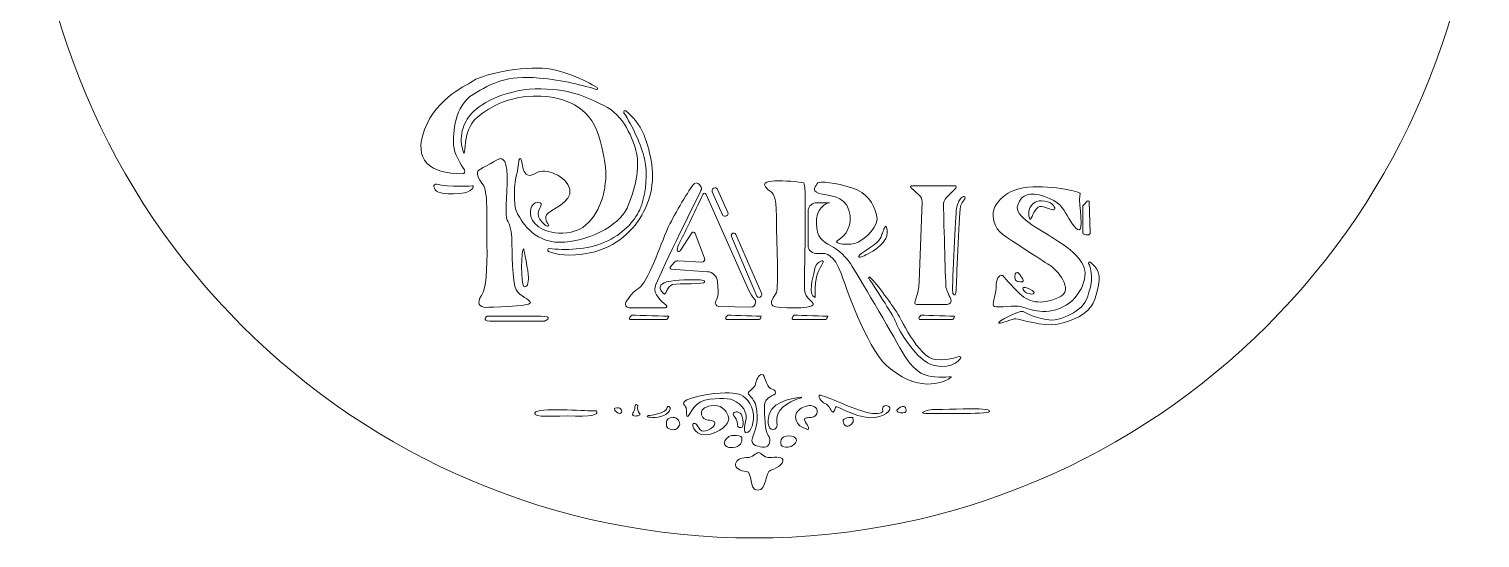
# Model space of a CAD drawing. Header units: millimetres. Extents: x 257 to 559, y -142 to 160.
# Drawn here: x 256.6 to 558.6, y -142.4 to -36.5 of the extents above; entities that cross this region are included whole.
import ezdxf

# ---------------------------------------------------------------- set-up
doc = ezdxf.new("R2010")
doc.units = ezdxf.units.MM
doc.header["$MEASUREMENT"] = 0
doc.layers.add('layer 1', color=7, linetype='Continuous')

msp = doc.modelspace()

# ---------------------------------------------------------------- linework, layer by layer
at = {"layer": 'layer 1', "color": 30, "lineweight": 20}
msp.add_ellipse((407.5945, 8.5706), major_axis=(0, 151.0001), ratio=0.99999934, dxfattribs=at)
at = {"layer": 'layer 1', "color": 250, "lineweight": 9}
for points, knots in [([(338.9199, -57.4229), (341.3893, -50.7201), (348.2685, -47.9438), (349.0658, -47.2841), (349.0658, -47.2841), (349.856, -46.6209), (355.8532, -44.5924), (362.5137, -44.6383), (362.5137, -44.6383), (367.3538, -44.6697), (372.4267, -47.2629), (374.8362, -48.6776), (374.8362, -48.6776), (375.0549, -48.8077), (374.9103, -49.1397), (374.6668, -49.0688), (374.6668, -49.0688), (372.2927, -48.3562), (367.6007, -47.1112), (362.7782, -46.7091), (362.7782, -46.7091), (355.8991, -46.134), (352.9887, -47.7215), (349.0658, -50.1063), (349.0658, -50.1063), (345.1393, -52.484), (344.8324, -58.2202), (344.963, -60.6896), (344.963, -60.6896), (345.0547, -62.4147), (346.4199, -64.6408), (347.2348, -65.8187), (347.2348, -65.8187), (347.4747, -66.1715), (347.2172, -66.6516), (346.7903, -66.6481), (346.7903, -66.6481), (339.8653, -66.5599), (336.5668, -63.8153), (338.9199, -57.4229)], [0, 0, 0, 0, 0.09090909, 0.09090909, 0.09090909, 0.09090909, 0.18181818, 0.18181818, 0.18181818, 0.18181818, 0.27272727, 0.27272727, 0.27272727, 0.27272727, 0.36363636, 0.36363636, 0.36363636, 0.36363636, 0.45454545, 0.45454545, 0.45454545, 0.45454545, 0.54545455, 0.54545455, 0.54545455, 0.54545455, 0.63636364, 0.63636364, 0.63636364, 0.63636364, 0.72727273, 0.72727273, 0.72727273, 0.72727273, 0.81818182, 0.81818182, 0.81818182, 0.81818182, 1, 1, 1, 1]), ([(347.9263, -57.9062), (347.3548, -59.3911), (347.2525, -62.8063), (347.0902, -62.3756), (347.0902, -62.3756), (345.8343, -59.0598), (346.9879, -55.9338), (348.6953, -54.0818), (348.6953, -54.0818), (350.8826, -51.7076), (356.4247, -48.8328), (363.1592, -48.9841), (363.1592, -48.9841), (369.8902, -49.1397), (372.1092, -50.5155), (376.2438, -52.4272), (376.2438, -52.4272), (380.3748, -54.3432), (382.3645, -59.4687), (383.0524, -62.3756), (383.0524, -62.3756), (383.7403, -65.2825), (382.7455, -70.0277), (381.0627, -73.7773), (381.0627, -73.7773), (379.38, -77.5242), (372.723, -80.8929), (367.061, -80.8929), (367.061, -80.8929), (361.3989, -80.8929), (358.873, -76.148), (358.0969, -74.6173), (358.0969, -74.6173), (357.3172, -73.0863), (357.5712, -68.2673), (358.0969, -66.6622), (358.0969, -66.6622), (358.619, -65.0535), (358.3368, -63.6001), (358.7989, -63.4836), (358.7989, -63.4836), (359.2575, -63.3669), (359.1587, -64.8101), (359.515, -65.8049), (359.515, -65.8049), (359.8713, -66.7959), (360.4817, -67.5014), (362.242, -66.4325), (362.242, -66.4325), (363.9988, -65.3604), (368.5144, -67.0432), (369.1282, -69.8756), (369.1282, -69.8756), (369.7385, -72.7049), (364.9937, -74.0811), (364.3058, -75.1535), (364.3058, -75.1535), (363.6178, -76.2256), (365.096, -77.3478), (364.6727, -77.5242), (364.6727, -77.5242), (364.4433, -77.623), (363.9389, -77.5242), (362.8805, -76.0813), (362.8805, -76.0813), (361.8222, -74.6381), (363.7942, -72.9346), (363.0005, -72.67), (363.0005, -72.67), (361.4059, -72.1373), (360.6192, -74.0881), (361.1025, -75.7215), (361.1025, -75.7215), (361.5823, -77.3584), (364.5633, -79.715), (369.421, -78.7762), (369.421, -78.7762), (374.2788, -77.8382), (376.0109, -72.0209), (376.3461, -69.9501), (376.3461, -69.9501), (376.6812, -67.8828), (377.1398, -65.3357), (375.1925, -58.8199), (375.1925, -58.8199), (373.2452, -52.3006), (367.5937, -50.7166), (363.1451, -50.4728), (363.1451, -50.4728), (358.6966, -50.2333), (354.9713, -51.7503), (353.8988, -52.2759), (353.8988, -52.2759), (348.9882, -54.696), (348.4343, -56.5833), (347.9263, -57.9062)], [0, 0, 0, 0, 0.04, 0.04, 0.04, 0.04, 0.08, 0.08, 0.08, 0.08, 0.12, 0.12, 0.12, 0.12, 0.16, 0.16, 0.16, 0.16, 0.2, 0.2, 0.2, 0.2, 0.24, 0.24, 0.24, 0.24, 0.28, 0.28, 0.28, 0.28, 0.32, 0.32, 0.32, 0.32, 0.36, 0.36, 0.36, 0.36, 0.4, 0.4, 0.4, 0.4, 0.44, 0.44, 0.44, 0.44, 0.48, 0.48, 0.48, 0.48, 0.52, 0.52, 0.52, 0.52, 0.56, 0.56, 0.56, 0.56, 0.6, 0.6, 0.6, 0.6, 0.64, 0.64, 0.64, 0.64, 0.68, 0.68, 0.68, 0.68, 0.72, 0.72, 0.72, 0.72, 0.76, 0.76, 0.76, 0.76, 0.8, 0.8, 0.8, 0.8, 0.84, 0.84, 0.84, 0.84, 0.88, 0.88, 0.88, 0.88, 0.92, 0.92, 0.92, 0.92, 1, 1, 1, 1]), ([(384.6963, -63.4836), (384.1354, -60.7916), (382.1387, -56.675), (380.4171, -53.941), (380.4171, -53.941), (380.2407, -53.662), (380.5935, -53.3554), (380.8475, -53.5667), (380.8475, -53.5667), (382.0328, -54.5548), (383.698, -56.2623), (384.6046, -58.6153), (384.6046, -58.6153), (385.5783, -61.1271), (387.1199, -66.0342), (385.931, -70.8355), (385.931, -70.8355), (385.6347, -72.0244), (385.169, -73.2838), (384.5235, -74.5291), (384.5235, -74.5291), (382.5585, -78.3109), (378.9249, -81.9618), (373.3157, -83.091), (373.3157, -83.091), (368.966, -83.9659), (366.2566, -83.4262), (364.7503, -82.83), (364.7503, -82.83), (364.4045, -82.6889), (364.5315, -82.1738), (364.9055, -82.2158), (364.9055, -82.2158), (367.9429, -82.5583), (372.8571, -82.491), (376.406, -80.8929), (376.406, -80.8929), (380.1843, -79.1858), (382.5479, -76.6458), (383.7015, -74.116), (383.7015, -74.116), (383.8673, -73.7562), (384.0049, -73.3963), (384.1213, -73.0369), (384.1213, -73.0369), (385.0491, -70.1688), (385.356, -66.6763), (384.6963, -63.4836)], [0, 0, 0, 0, 0.07692308, 0.07692308, 0.07692308, 0.07692308, 0.15384615, 0.15384615, 0.15384615, 0.15384615, 0.23076923, 0.23076923, 0.23076923, 0.23076923, 0.30769231, 0.30769231, 0.30769231, 0.30769231, 0.38461538, 0.38461538, 0.38461538, 0.38461538, 0.46153846, 0.46153846, 0.46153846, 0.46153846, 0.53846154, 0.53846154, 0.53846154, 0.53846154, 0.61538462, 0.61538462, 0.61538462, 0.61538462, 0.69230769, 0.69230769, 0.69230769, 0.69230769, 0.76923077, 0.76923077, 0.76923077, 0.76923077, 0.84615385, 0.84615385, 0.84615385, 0.84615385, 1, 1, 1, 1]), ([(350.7626, -91.9881), (351.7575, -90.3794), (351.9868, -86.707), (351.9092, -81.2739), (351.9092, -81.2739), (351.8351, -75.8415), (352.1314, -70.1053), (351.066, -68.8811), (351.066, -68.8811), (349.9971, -67.657), (349.6478, -66.2773), (350.2052, -65.8966), (350.2052, -65.8966), (350.7626, -65.5121), (354.5127, -63.5221), (354.5127, -63.5221), (354.5127, -63.5221), (354.5127, -63.5221), (356.1178, -62.8342), (356.1178, -67.1208), (356.1178, -67.1208), (356.1178, -71.4035), (355.5851, -75.4605), (356.1178, -76.3001), (356.1178, -76.3001), (356.654, -77.1432), (357.1126, -78.826), (357.1126, -80.5087), (357.1126, -80.5087), (357.1126, -82.1915), (357.1902, -89.3842), (357.9558, -90.764), (357.9558, -90.764), (358.7213, -92.1398), (360.9403, -92.7536), (360.9403, -93.5153), (360.9403, -93.5153), (360.9403, -94.2811), (351.9092, -94.4364), (351.9092, -94.4364), (351.9092, -94.4364), (350.0747, -94.3588), (349.7678, -93.5929), (350.7626, -91.9881)], [0, 0, 0, 0, 0.08333333, 0.08333333, 0.08333333, 0.08333333, 0.16666667, 0.16666667, 0.16666667, 0.16666667, 0.25, 0.25, 0.25, 0.25, 0.33333333, 0.33333333, 0.33333333, 0.33333333, 0.41666667, 0.41666667, 0.41666667, 0.41666667, 0.5, 0.5, 0.5, 0.5, 0.58333333, 0.58333333, 0.58333333, 0.58333333, 0.66666667, 0.66666667, 0.66666667, 0.66666667, 0.75, 0.75, 0.75, 0.75, 0.83333333, 0.83333333, 0.83333333, 0.83333333, 1, 1, 1, 1]), ([(344.9171, -70.8285), (341.7633, -70.9026), (341.0859, -70.2746), (340.8743, -69.3256), (340.8743, -69.3256), (340.8002, -69.0148), (341.0965, -68.7432), (341.4105, -68.8173), (341.4105, -68.8173), (343.9893, -69.4382), (349.0658, -69.1563), (349.0658, -69.1563), (349.0658, -69.1563), (349.0658, -69.5938), (348.7977, -70.7438), (344.9171, -70.8285)], [0, 0, 0, 0, 0.2, 0.2, 0.2, 0.2, 0.4, 0.4, 0.4, 0.4, 0.6, 0.6, 0.6, 0.6, 1, 1, 1, 1]), ([(380.8475, -93.3519), (381.4684, -92.3677), (382.4385, -91.0596), (383.5039, -90.4352), (383.5039, -90.4352), (385.3102, -89.3768), (388.0407, -81.4732), (389.4976, -78.1218), (389.4976, -78.1218), (390.5877, -75.6136), (393.5969, -70.6546), (394.7963, -68.9048), (394.7963, -68.9048), (395.1174, -68.4391), (395.7982, -68.4306), (396.1334, -68.8857), (396.1334, -68.8857), (396.1334, -68.8857), (396.3733, -69.2078), (396.3733, -69.2078), (396.3733, -69.2078), (396.5673, -69.4724), (396.599, -69.8224), (396.4544, -70.1152), (396.4544, -70.1152), (395.0115, -73.015), (387.4586, -88.273), (386.8977, -90.1745), (386.8977, -90.1745), (386.4673, -91.6455), (388.1782, -93.1893), (389.2401, -94.0042), (389.2401, -94.0042), (389.4765, -94.1841), (389.3459, -94.5253), (389.0461, -94.5253), (389.0461, -94.5253), (389.0461, -94.5253), (381.5213, -94.5253), (381.5213, -94.5253), (381.5213, -94.5253), (380.8969, -94.5253), (380.5159, -93.8776), (380.8475, -93.3519)], [0, 0, 0, 0, 0.08333333, 0.08333333, 0.08333333, 0.08333333, 0.16666667, 0.16666667, 0.16666667, 0.16666667, 0.25, 0.25, 0.25, 0.25, 0.33333333, 0.33333333, 0.33333333, 0.33333333, 0.41666667, 0.41666667, 0.41666667, 0.41666667, 0.5, 0.5, 0.5, 0.5, 0.58333333, 0.58333333, 0.58333333, 0.58333333, 0.66666667, 0.66666667, 0.66666667, 0.66666667, 0.75, 0.75, 0.75, 0.75, 0.83333333, 0.83333333, 0.83333333, 0.83333333, 1, 1, 1, 1]), ([(419.7836, -93.9037), (419.5755, -94.7394), (412.2588, -94.7394), (411.4263, -94.1118), (411.4263, -94.1118), (410.5937, -93.4839), (411.6309, -92.2841), (412.153, -91.3425), (412.153, -91.3425), (412.6751, -90.4006), (412.153, -80.1595), (412.153, -75.5486), (412.153, -75.5486), (412.153, -70.9375), (411.5427, -70.832), (410.4667, -69.9673), (410.4667, -69.9673), (408.2548, -68.1897), (411.264, -68.1403), (412.2588, -68.0874), (412.2588, -68.0874), (413.2502, -68.0341), (417.1695, -68.2952), (417.8504, -68.5527), (417.8504, -68.5527), (418.5312, -68.8102), (417.9033, -88.8872), (418.0056, -90.8204), (418.0056, -90.8204), (418.1114, -92.7536), (419.9917, -93.0672), (419.7836, -93.9037)], [0, 0, 0, 0, 0.11111111, 0.11111111, 0.11111111, 0.11111111, 0.22222222, 0.22222222, 0.22222222, 0.22222222, 0.33333333, 0.33333333, 0.33333333, 0.33333333, 0.44444444, 0.44444444, 0.44444444, 0.44444444, 0.55555556, 0.55555556, 0.55555556, 0.55555556, 0.66666667, 0.66666667, 0.66666667, 0.66666667, 0.77777778, 0.77777778, 0.77777778, 0.77777778, 1, 1, 1, 1]), ([(427.2554, -74.2007), (426.37, -71.0119), (422.7117, -71.273), (420.9866, -70.7085), (420.9866, -70.7085), (419.2615, -70.1402), (420.3763, -69.1069), (420.7784, -68.5527), (420.7784, -68.5527), (421.0712, -68.1438), (424.592, -68.5037), (427.8305, -69.555), (427.8305, -69.555), (431.0725, -70.6098), (432.3248, -72.737), (433.0057, -75.1923), (433.0057, -75.1923), (433.683, -77.6508), (430.5998, -80.1062), (429.1393, -80.8929), (429.1393, -80.8929), (427.6752, -81.6799), (423.4419, -81.2562), (425.0082, -80.4205), (425.0082, -80.4205), (426.5781, -79.5841), (428.1444, -77.3898), (427.2554, -74.2007)], [0, 0, 0, 0, 0.125, 0.125, 0.125, 0.125, 0.25, 0.25, 0.25, 0.25, 0.375, 0.375, 0.375, 0.375, 0.5, 0.5, 0.5, 0.5, 0.625, 0.625, 0.625, 0.625, 0.75, 0.75, 0.75, 0.75, 1, 1, 1, 1]), ([(447.4802, -90.4535), (447.5719, -90.7287), (448.0587, -91.8279), (448.4468, -92.7169), (448.4468, -92.7169), (448.6796, -93.2567), (448.2845, -93.8197), (447.6989, -93.8197), (447.6989, -93.8197), (447.6989, -93.8197), (441.3454, -93.8197), (441.3454, -93.8197), (441.3454, -93.8197), (441.0878, -93.8197), (440.9044, -93.6095), (440.9785, -93.3625), (440.9785, -93.3625), (440.9785, -93.3625), (441.3912, -91.998), (441.3912, -91.998), (441.3912, -91.998), (441.6805, -91.0314), (441.8463, -90.0383), (441.8816, -89.0262), (441.8816, -89.0262), (441.8816, -89.0262), (442.4848, -72.4643), (442.4848, -72.4643), (442.4848, -72.4643), (442.506, -71.9387), (442.2908, -71.4363), (441.8992, -71.0871), (441.8992, -71.0871), (441.8992, -71.0871), (440.1248, -69.4745), (440.1248, -69.4745), (440.1248, -69.4745), (440.0013, -69.3652), (440.0789, -69.1253), (440.2412, -69.1253), (440.2412, -69.1253), (440.2412, -69.1253), (449.3287, -69.1253), (449.3287, -69.1253), (449.3287, -69.1253), (449.5722, -69.1253), (449.6921, -69.4548), (449.5192, -69.6276), (449.5192, -69.6276), (449.5192, -69.6276), (447.5895, -71.5545), (447.5895, -71.5545), (447.5895, -71.5545), (447.1521, -71.9849), (446.9157, -72.5867), (446.9298, -73.197), (446.9298, -73.197), (447.018, -76.8973), (447.3461, -90.0513), (447.4802, -90.4535)], [0, 0, 0, 0, 0.0625, 0.0625, 0.0625, 0.0625, 0.125, 0.125, 0.125, 0.125, 0.1875, 0.1875, 0.1875, 0.1875, 0.25, 0.25, 0.25, 0.25, 0.3125, 0.3125, 0.3125, 0.3125, 0.375, 0.375, 0.375, 0.375, 0.4375, 0.4375, 0.4375, 0.4375, 0.5, 0.5, 0.5, 0.5, 0.5625, 0.5625, 0.5625, 0.5625, 0.625, 0.625, 0.625, 0.625, 0.6875, 0.6875, 0.6875, 0.6875, 0.75, 0.75, 0.75, 0.75, 0.8125, 0.8125, 0.8125, 0.8125, 0.875, 0.875, 0.875, 0.875, 1, 1, 1, 1]), ([(457.5661, -94.267), (456.7829, -93.9562), (457.8801, -92.2315), (457.8801, -90.3473), (457.8801, -90.3473), (457.8801, -88.4674), (458.4022, -87.6838), (459.2383, -87.7897), (459.2383, -87.7897), (459.2383, -87.7897), (460.1273, -88.8872), (462.3745, -91.1838), (462.3745, -91.1838), (464.6217, -93.4839), (467.1299, -94.006), (470.8411, -92.4114), (470.8411, -92.4114), (474.5523, -90.8169), (470.2132, -86.4283), (469.169, -85.7506), (469.169, -85.7506), (468.1247, -85.0701), (462.0605, -81.2562), (459.5522, -79.4786), (459.5522, -79.4786), (457.044, -77.7041), (457.2521, -75.404), (457.2839, -74.6208), (457.2839, -74.6208), (457.3156, -73.8341), (458.9772, -69.9148), (464.4664, -69.4452), (464.4664, -69.4452), (469.9521, -68.9764), (475.8576, -70.4895), (475.3884, -70.8458), (475.3884, -70.8458), (474.9157, -71.2021), (475.9635, -77.4925), (475.3884, -78.173), (475.3884, -78.173), (474.8134, -78.8506), (473.6633, -77.0229), (472.6685, -75.3507), (472.6685, -75.3507), (471.6772, -73.6786), (471.1022, -72.423), (467.966, -71.3749), (467.966, -71.3749), (464.8298, -70.3237), (463.2635, -70.8038), (462.3745, -73.1565), (462.3745, -73.1565), (461.4855, -75.5063), (466.9218, -78.173), (469.8992, -80.1062), (469.8992, -80.1062), (472.8802, -82.0394), (474.0796, -82.7697), (475.7518, -85.176), (475.7518, -85.176), (477.424, -87.5784), (475.7024, -92.3864), (471.783, -94.3588), (471.783, -94.3588), (467.8602, -96.3304), (464.1525, -94.5807), (463.0024, -94.267), (463.0024, -94.267), (461.8523, -93.9562), (458.3493, -94.5807), (457.5661, -94.267)], [0, 0, 0, 0, 0.05263158, 0.05263158, 0.05263158, 0.05263158, 0.10526316, 0.10526316, 0.10526316, 0.10526316, 0.15789474, 0.15789474, 0.15789474, 0.15789474, 0.21052632, 0.21052632, 0.21052632, 0.21052632, 0.26315789, 0.26315789, 0.26315789, 0.26315789, 0.31578947, 0.31578947, 0.31578947, 0.31578947, 0.36842105, 0.36842105, 0.36842105, 0.36842105, 0.42105263, 0.42105263, 0.42105263, 0.42105263, 0.47368421, 0.47368421, 0.47368421, 0.47368421, 0.52631579, 0.52631579, 0.52631579, 0.52631579, 0.57894737, 0.57894737, 0.57894737, 0.57894737, 0.63157895, 0.63157895, 0.63157895, 0.63157895, 0.68421053, 0.68421053, 0.68421053, 0.68421053, 0.73684211, 0.73684211, 0.73684211, 0.73684211, 0.78947368, 0.78947368, 0.78947368, 0.78947368, 0.84210526, 0.84210526, 0.84210526, 0.84210526, 0.89473684, 0.89473684, 0.89473684, 0.89473684, 1, 1, 1, 1]), ([(400.0139, -91.0779), (400.0139, -91.0779), (399.8693, -89.0812), (399.8693, -89.0812), (399.8693, -89.0812), (399.7917, -87.9696), (398.9062, -87.0877), (397.795, -87.0104), (397.795, -87.0104), (397.795, -87.0104), (390.2314, -86.4738), (390.2314, -86.4738), (390.2314, -86.4738), (390.0374, -86.4597), (389.9386, -86.2308), (390.0621, -86.0791), (390.0621, -86.0791), (390.0621, -86.0791), (390.8593, -85.1054), (390.8593, -85.1054), (390.8593, -85.1054), (391.0604, -84.8652), (391.3603, -84.7315), (391.6743, -84.7491), (391.6743, -84.7491), (391.6743, -84.7491), (396.6273, -85.0243), (396.6273, -85.0243), (396.6273, -85.0243), (397.0506, -85.0451), (397.3575, -84.6253), (397.2058, -84.2305), (397.2058, -84.2305), (397.2058, -84.2305), (395.2373, -79.0376), (395.2373, -79.0376), (395.2373, -79.0376), (395.128, -78.7413), (394.7258, -78.6951), (394.5529, -78.9597), (394.5529, -78.9597), (394.5529, -78.9597), (392.1047, -82.685), (392.1047, -82.685), (392.1047, -82.685), (391.9283, -82.9535), (391.4873, -82.8402), (391.4908, -82.516), (391.4908, -82.516), (391.4943, -82.1347), (391.7131, -81.5494), (392.1893, -80.6216), (392.1893, -80.6216), (392.8772, -79.281), (395.8265, -73.1004), (396.8636, -70.9269), (396.8636, -70.9269), (397.0047, -70.6274), (397.4316, -70.6345), (397.5657, -70.9375), (397.5657, -70.9375), (397.5657, -70.9375), (406.4239, -90.8945), (406.4239, -90.8945), (406.4239, -90.8945), (406.7238, -91.5679), (407.1189, -92.1923), (407.5951, -92.7536), (407.5951, -92.7536), (407.7609, -92.9476), (407.835, -93.1695), (407.835, -93.3921), (407.835, -93.3921), (407.835, -93.9072), (407.4223, -94.3972), (406.8225, -94.3835), (406.8225, -94.3835), (406.8225, -94.3835), (400.1445, -94.2279), (400.1445, -94.2279), (400.1445, -94.2279), (399.6082, -94.2173), (399.2696, -93.6461), (399.52, -93.1695), (399.52, -93.1695), (399.52, -93.1695), (399.6188, -92.979), (399.6188, -92.979), (399.6188, -92.979), (399.9222, -92.3938), (400.0598, -91.7376), (400.0139, -91.0779)], [0, 0, 0, 0, 0.04166667, 0.04166667, 0.04166667, 0.04166667, 0.08333333, 0.08333333, 0.08333333, 0.08333333, 0.125, 0.125, 0.125, 0.125, 0.16666667, 0.16666667, 0.16666667, 0.16666667, 0.20833333, 0.20833333, 0.20833333, 0.20833333, 0.25, 0.25, 0.25, 0.25, 0.29166667, 0.29166667, 0.29166667, 0.29166667, 0.33333333, 0.33333333, 0.33333333, 0.33333333, 0.375, 0.375, 0.375, 0.375, 0.41666667, 0.41666667, 0.41666667, 0.41666667, 0.45833333, 0.45833333, 0.45833333, 0.45833333, 0.5, 0.5, 0.5, 0.5, 0.54166667, 0.54166667, 0.54166667, 0.54166667, 0.58333333, 0.58333333, 0.58333333, 0.58333333, 0.625, 0.625, 0.625, 0.625, 0.66666667, 0.66666667, 0.66666667, 0.66666667, 0.70833333, 0.70833333, 0.70833333, 0.70833333, 0.75, 0.75, 0.75, 0.75, 0.79166667, 0.79166667, 0.79166667, 0.79166667, 0.83333333, 0.83333333, 0.83333333, 0.83333333, 0.875, 0.875, 0.875, 0.875, 0.91666667, 0.91666667, 0.91666667, 0.91666667, 1, 1, 1, 1]), ([(401.5097, -75.4753), (401.5097, -75.4753), (401.4392, -75.4753), (401.4392, -75.4753), (401.4392, -75.4753), (401.2063, -75.4753), (400.9947, -75.3744), (400.8994, -75.1592), (400.8994, -75.1592), (400.8994, -75.1592), (398.8004, -70.3621), (398.8004, -70.3621), (398.8004, -70.3621), (398.6205, -69.9564), (398.9415, -69.5176), (399.3825, -69.5493), (399.3825, -69.5493), (399.5977, -69.5669), (399.7882, -69.7021), (399.8763, -69.8996), (399.8763, -69.8996), (399.8763, -69.8996), (402.0459, -74.6805), (402.0459, -74.6805), (402.0459, -74.6805), (402.2223, -75.0685), (401.9366, -75.4753), (401.5097, -75.4753)], [0, 0, 0, 0, 0.125, 0.125, 0.125, 0.125, 0.25, 0.25, 0.25, 0.25, 0.375, 0.375, 0.375, 0.375, 0.5, 0.5, 0.5, 0.5, 0.625, 0.625, 0.625, 0.625, 0.75, 0.75, 0.75, 0.75, 1, 1, 1, 1]), ([(450.5352, -73.1565), (450.246, -73.7848), (449.6745, -88.0507), (449.6004, -90.1674), (449.6004, -90.1674), (449.5263, -92.2841), (449.1876, -91.981), (448.8913, -91.5679), (448.8913, -91.5679), (448.595, -91.1517), (449.4134, -76.7618), (449.6004, -74.3563), (449.6004, -74.3563), (449.7873, -71.9538), (450.9303, -71.3118), (451.2443, -71.3785), (451.2443, -71.3785), (451.8158, -71.5023), (450.8245, -72.5285), (450.5352, -73.1565)], [0, 0, 0, 0, 0.16666667, 0.16666667, 0.16666667, 0.16666667, 0.33333333, 0.33333333, 0.33333333, 0.33333333, 0.5, 0.5, 0.5, 0.5, 0.66666667, 0.66666667, 0.66666667, 0.66666667, 1, 1, 1, 1]), ([(470.005, -74.0952), (469.744, -74.3563), (468.3893, -73.6786), (467.3557, -73.4175), (467.3557, -73.4175), (466.322, -73.1565), (465.4577, -75.2453), (465.2496, -75.7674), (465.2496, -75.7674), (464.7522, -77.0091), (464.4206, -74.3386), (464.9885, -73.5727), (464.9885, -73.5727), (465.6024, -72.7476), (466.0857, -72.0597), (468.0189, -72.3207), (468.0189, -72.3207), (469.9521, -72.5818), (470.2661, -73.8341), (470.005, -74.0952)], [0, 0, 0, 0, 0.16666667, 0.16666667, 0.16666667, 0.16666667, 0.33333333, 0.33333333, 0.33333333, 0.33333333, 0.5, 0.5, 0.5, 0.5, 0.66666667, 0.66666667, 0.66666667, 0.66666667, 1, 1, 1, 1]), ([(475.9303, -73.3258), (475.9303, -73.2168), (476.1427, -73.1074), (476.2097, -73.0192), (476.2097, -73.0192), (476.2097, -73.0192), (476.8274, -72.3137), (476.8274, -72.3137), (476.8274, -72.3137), (476.9438, -72.1585), (477.2313, -72.2361), (477.2384, -72.4262), (477.2384, -72.4262), (477.2384, -72.4262), (477.4793, -78.8669), (477.4793, -78.8669), (477.4793, -78.8669), (477.4899, -79.1526), (477.2793, -79.3558), (476.99, -79.3558), (476.99, -79.3558), (476.99, -79.3558), (476.796, -79.3558), (476.796, -79.3558), (476.796, -79.3558), (476.5138, -79.3558), (475.9303, -79.1999), (475.9303, -78.9177), (475.9303, -78.9177), (475.9303, -78.9177), (475.9303, -73.3258), (475.9303, -73.3258)], [0, 0, 0, 0, 0.11111111, 0.11111111, 0.11111111, 0.11111111, 0.22222222, 0.22222222, 0.22222222, 0.22222222, 0.33333333, 0.33333333, 0.33333333, 0.33333333, 0.44444444, 0.44444444, 0.44444444, 0.44444444, 0.55555556, 0.55555556, 0.55555556, 0.55555556, 0.66666667, 0.66666667, 0.66666667, 0.66666667, 0.77777778, 0.77777778, 0.77777778, 0.77777778, 1, 1, 1, 1]), ([(425.6891, -87.5417), (424.1722, -83.206), (422.1331, -83.2364), (422.1331, -83.2364), (422.1331, -83.2364), (422.1331, -83.2364), (420.6162, -83.2364), (420.6162, -83.2364), (420.6162, -83.2364), (419.7977, -83.2364), (418.7803, -82.6465), (418.7803, -81.8281), (418.7803, -81.8281), (418.7803, -81.8281), (418.7803, -74.1266), (418.7803, -74.1266), (418.7803, -74.1266), (418.7803, -73.3544), (419.7624, -72.653), (420.535, -72.653), (420.535, -72.653), (420.535, -72.653), (423.1914, -72.653), (423.1914, -72.653), (423.1914, -72.653), (423.1914, -72.653), (420.7255, -73.173), (420.5138, -76.0447), (420.5138, -76.0447), (420.3057, -78.9198), (421.2476, -80.5045), (422.8669, -81.2912), (422.8669, -81.2912), (424.4861, -82.0743), (426.317, -83.5475), (427.3083, -84.9586), (427.3083, -84.9586), (428.3032, -86.3698), (434.886, -97.5045), (437.8141, -102.8349), (437.8141, -102.8349), (440.7386, -108.1654), (443.1445, -108.4815), (443.1445, -108.4815), (443.1445, -108.4815), (444.4604, -109.1412), (447.5155, -108.9482), (448.4538, -108.8742), (448.4538, -108.8742), (448.5385, -108.8671), (448.5773, -108.9736), (448.5103, -109.0195), (448.5103, -109.0195), (447.4414, -109.7674), (442.6648, -112.4905), (435.8808, -107.2623), (435.8808, -107.2623), (431.5417, -104.0732), (427.206, -91.8808), (425.6891, -87.5417)], [0, 0, 0, 0, 0.0625, 0.0625, 0.0625, 0.0625, 0.125, 0.125, 0.125, 0.125, 0.1875, 0.1875, 0.1875, 0.1875, 0.25, 0.25, 0.25, 0.25, 0.3125, 0.3125, 0.3125, 0.3125, 0.375, 0.375, 0.375, 0.375, 0.4375, 0.4375, 0.4375, 0.4375, 0.5, 0.5, 0.5, 0.5, 0.5625, 0.5625, 0.5625, 0.5625, 0.625, 0.625, 0.625, 0.625, 0.6875, 0.6875, 0.6875, 0.6875, 0.75, 0.75, 0.75, 0.75, 0.8125, 0.8125, 0.8125, 0.8125, 0.875, 0.875, 0.875, 0.875, 1, 1, 1, 1]), ([(431.4358, -82.1452), (434.1558, -80.4205), (433.9476, -79.5315), (434.2087, -78.9632), (434.2087, -78.9632), (434.4697, -78.3991), (434.8296, -77.2099), (435.0448, -77.7535), (435.0448, -77.7535), (436.35, -81.0975), (430.7585, -83.659), (429.8695, -83.9197), (429.8695, -83.9197), (428.9805, -84.1808), (428.7195, -83.8707), (431.4358, -82.1452)], [0, 0, 0, 0, 0.2, 0.2, 0.2, 0.2, 0.4, 0.4, 0.4, 0.4, 0.6, 0.6, 0.6, 0.6, 1, 1, 1, 1]), ([(403.7146, -79.2634), (403.7146, -79.2634), (409.0838, -91.4695), (409.0838, -91.4695), (409.0838, -91.4695), (409.1368, -91.5891), (409.1403, -91.727), (409.0944, -91.8502), (409.0944, -91.8502), (409.0944, -91.8502), (408.9957, -92.0936), (408.9957, -92.0936), (408.9957, -92.0936), (408.8334, -92.5102), (408.2478, -92.5173), (408.0749, -92.1077), (408.0749, -92.1077), (408.0749, -92.1077), (402.7973, -79.6582), (402.7973, -79.6582), (402.7973, -79.6582), (402.6562, -79.3195), (402.9102, -78.9632), (403.2524, -78.9632), (403.2524, -78.9632), (403.2912, -78.9632), (403.3265, -78.9702), (403.3653, -78.9773), (403.3653, -78.9773), (403.5205, -79.0129), (403.6511, -79.1188), (403.7146, -79.2634)], [0, 0, 0, 0, 0.11111111, 0.11111111, 0.11111111, 0.11111111, 0.22222222, 0.22222222, 0.22222222, 0.22222222, 0.33333333, 0.33333333, 0.33333333, 0.33333333, 0.44444444, 0.44444444, 0.44444444, 0.44444444, 0.55555556, 0.55555556, 0.55555556, 0.55555556, 0.66666667, 0.66666667, 0.66666667, 0.66666667, 0.77777778, 0.77777778, 0.77777778, 0.77777778, 1, 1, 1, 1]), ([(360.5557, -88.1605), (360.5557, -89.3105), (360.2523, -90.5343), (359.5609, -90.0722), (359.5609, -90.0722), (358.873, -89.6139), (359.1023, -82.1915), (359.5609, -82.2691), (359.5609, -82.2691), (359.5609, -82.2691), (360.5557, -87.0139), (360.5557, -88.1605)], [0, 0, 0, 0, 0.25, 0.25, 0.25, 0.25, 0.5, 0.5, 0.5, 0.5, 1, 1, 1, 1]), ([(421.8791, -85.0521), (421.7098, -85.3841), (421.4311, -85.927), (420.9866, -86.7952), (420.9866, -86.7952), (419.9917, -88.7284), (420.2528, -92.4114), (420.2528, -92.4114), (420.2528, -92.4114), (418.5806, -91.8082), (419.7836, -88.3118), (420.0517, -86.7419), (420.0517, -86.7419), (420.2669, -85.4758), (420.8807, -85.0627), (421.6075, -84.7561), (421.6075, -84.7561), (421.7909, -84.6785), (421.9708, -84.8722), (421.8791, -85.0521)], [0, 0, 0, 0, 0.16666667, 0.16666667, 0.16666667, 0.16666667, 0.33333333, 0.33333333, 0.33333333, 0.33333333, 0.5, 0.5, 0.5, 0.5, 0.66666667, 0.66666667, 0.66666667, 0.66666667, 1, 1, 1, 1]), ([(478.0519, -93.5897), (477.11, -95.6781), (473.7163, -97.4491), (470.319, -98.0308), (470.319, -98.0308), (467.9448, -98.4369), (462.7943, -96.934), (462.0076, -96.8282), (462.0076, -96.8282), (461.2244, -96.7259), (459.136, -97.8297), (458.4551, -97.7172), (458.4551, -97.7172), (457.7742, -97.6043), (462.4803, -95.1028), (463.5245, -95.2827), (463.5245, -95.2827), (463.5245, -95.2827), (466.5513, -97.0681), (469.3771, -97.0681), (469.3771, -97.0681), (471.3103, -97.0681), (473.3705, -95.9918), (474.4112, -95.2827), (474.4112, -95.2827), (476.2845, -94.006), (476.6937, -93.2228), (477.5016, -90.2627), (477.5016, -90.2627), (478.0872, -88.1248), (477.5086, -86.1881), (477.1417, -85.2818), (477.1417, -85.2818), (477.0641, -85.0948), (477.2828, -84.9184), (477.4487, -85.0348), (477.4487, -85.0348), (477.7979, -85.2783), (478.2812, -85.7086), (478.8315, -86.4703), (478.8315, -86.4703), (479.9287, -87.9841), (478.9938, -91.4974), (478.0519, -93.5897)], [0, 0, 0, 0, 0.08333333, 0.08333333, 0.08333333, 0.08333333, 0.16666667, 0.16666667, 0.16666667, 0.16666667, 0.25, 0.25, 0.25, 0.25, 0.33333333, 0.33333333, 0.33333333, 0.33333333, 0.41666667, 0.41666667, 0.41666667, 0.41666667, 0.5, 0.5, 0.5, 0.5, 0.58333333, 0.58333333, 0.58333333, 0.58333333, 0.66666667, 0.66666667, 0.66666667, 0.66666667, 0.75, 0.75, 0.75, 0.75, 0.83333333, 0.83333333, 0.83333333, 0.83333333, 1, 1, 1, 1]), ([(463.3693, -89.095), (462.7943, -89.1482), (461.7994, -89.3211), (461.7465, -88.1354), (461.7465, -88.1354), (461.6971, -86.954), (462.4274, -87.215), (462.4274, -87.215), (462.4274, -87.215), (462.7943, -87.5251), (463.9408, -89.0424), (463.3693, -89.095)], [0, 0, 0, 0, 0.25, 0.25, 0.25, 0.25, 0.5, 0.5, 0.5, 0.5, 1, 1, 1, 1]), ([(397.2199, -89.2188), (397.3046, -89.6174), (391.7942, -89.441), (390.5595, -89.7021), (390.5595, -89.7021), (389.3248, -89.9702), (389.2577, -92.1539), (388.6333, -91.5577), (388.6333, -91.5577), (386.9717, -89.9702), (388.5769, -89.2646), (389.6775, -89.0424), (389.6775, -89.0424), (390.7782, -88.8201), (395.0115, -88.5591), (396.2921, -88.7355), (396.2921, -88.7355), (397.5727, -88.9119), (397.1282, -88.8201), (397.2199, -89.2188)], [0, 0, 0, 0, 0.16666667, 0.16666667, 0.16666667, 0.16666667, 0.33333333, 0.33333333, 0.33333333, 0.33333333, 0.5, 0.5, 0.5, 0.5, 0.66666667, 0.66666667, 0.66666667, 0.66666667, 1, 1, 1, 1]), ([(431.6122, -88.1781), (433.2033, -89.5786), (436.403, -94.3055), (437.0309, -95.156), (437.0309, -95.156), (437.7612, -96.1505), (441.6805, -104.9805), (445.233, -105.2949), (445.233, -105.2949), (448.789, -105.6085), (449.9355, -104.4584), (450.4612, -104.7195), (450.4612, -104.7195), (450.9833, -104.9805), (448.789, -107.4891), (445.0248, -106.5508), (445.0248, -106.5508), (441.2607, -105.6085), (437.6553, -99.2341), (436.8722, -97.2727), (436.8722, -97.2727), (436.223, -95.6496), (432.6, -90.2136), (431.3723, -88.3894), (431.3723, -88.3894), (431.27, -88.2342), (431.4711, -88.0543), (431.6122, -88.1781)], [0, 0, 0, 0, 0.125, 0.125, 0.125, 0.125, 0.25, 0.25, 0.25, 0.25, 0.375, 0.375, 0.375, 0.375, 0.5, 0.5, 0.5, 0.5, 0.625, 0.625, 0.625, 0.625, 0.75, 0.75, 0.75, 0.75, 1, 1, 1, 1]), ([(465.8246, -91.3425), (465.8775, -91.7584), (464.2054, -91.9705), (463.5245, -90.7146), (463.5245, -90.7146), (462.9036, -89.568), (465.7717, -90.9227), (465.8246, -91.3425)], [0, 0, 0, 0, 0.33333333, 0.33333333, 0.33333333, 0.33333333, 1, 1, 1, 1]), ([(352.523, -97.3066), (350.685, -97.229), (351.9303, -96.2892), (351.9303, -96.2892), (351.9303, -96.2892), (351.9303, -96.2892), (356.1637, -96.2892), (356.1637, -96.2892), (356.1637, -96.2892), (356.1637, -96.2892), (362.242, -96.16), (363.9248, -96.3258), (363.9248, -96.3258), (365.6075, -96.4917), (363.9248, -97.3066), (363.9248, -97.3066), (363.9248, -97.3066), (363.9248, -97.3066), (354.361, -97.3842), (352.523, -97.3066)], [0, 0, 0, 0, 0.16666667, 0.16666667, 0.16666667, 0.16666667, 0.33333333, 0.33333333, 0.33333333, 0.33333333, 0.5, 0.5, 0.5, 0.5, 0.66666667, 0.66666667, 0.66666667, 0.66666667, 1, 1, 1, 1]), ([(381.6483, -96.474), (381.6483, -96.474), (381.8953, -96.1713), (381.8953, -96.1713), (381.8953, -96.1713), (381.9658, -96.0867), (382.0681, -96.0464), (382.1775, -96.05), (382.1775, -96.05), (383.3064, -96.0817), (389.5999, -96.2698), (389.7199, -96.2839), (389.7199, -96.2839), (389.8151, -96.2944), (389.5752, -96.6479), (389.4271, -96.8737), (389.4271, -96.8737), (389.3636, -96.9725), (389.2577, -96.9947), (389.1413, -96.9947), (389.1413, -96.9947), (389.1413, -96.9947), (381.92, -96.9947), (381.92, -96.9947), (381.92, -96.9947), (381.6307, -96.9947), (381.4719, -96.6998), (381.6483, -96.474)], [0, 0, 0, 0, 0.125, 0.125, 0.125, 0.125, 0.25, 0.25, 0.25, 0.25, 0.375, 0.375, 0.375, 0.375, 0.5, 0.5, 0.5, 0.5, 0.625, 0.625, 0.625, 0.625, 0.75, 0.75, 0.75, 0.75, 1, 1, 1, 1]), ([(401.6614, -96.474), (401.6614, -96.474), (401.8872, -96.1713), (401.8872, -96.1713), (401.8872, -96.1713), (401.9472, -96.0867), (402.0424, -96.0464), (402.1412, -96.05), (402.1412, -96.05), (403.1642, -96.0817), (408.8651, -96.2698), (408.9745, -96.2839), (408.9745, -96.2839), (409.0592, -96.2944), (408.8404, -96.6479), (408.7064, -96.8737), (408.7064, -96.8737), (408.6499, -96.9725), (408.5512, -96.9947), (408.4453, -96.9947), (408.4453, -96.9947), (408.4453, -96.9947), (401.9083, -96.9947), (401.9083, -96.9947), (401.9083, -96.9947), (401.6473, -96.9947), (401.4991, -96.6998), (401.6614, -96.474)], [0, 0, 0, 0, 0.125, 0.125, 0.125, 0.125, 0.25, 0.25, 0.25, 0.25, 0.375, 0.375, 0.375, 0.375, 0.5, 0.5, 0.5, 0.5, 0.625, 0.625, 0.625, 0.625, 0.75, 0.75, 0.75, 0.75, 1, 1, 1, 1]), ([(415.7478, -96.9947), (415.4868, -96.9947), (415.3421, -96.6998), (415.5009, -96.474), (415.5009, -96.474), (415.5009, -96.474), (415.7267, -96.1713), (415.7267, -96.1713), (415.7267, -96.1713), (415.7902, -96.0867), (415.8819, -96.0464), (415.9807, -96.05), (415.9807, -96.05), (417.0037, -96.0817), (422.7046, -96.2698), (422.814, -96.2839), (422.814, -96.2839), (422.8986, -96.2944), (422.6834, -96.6479), (422.5494, -96.8737), (422.5494, -96.8737), (422.4929, -96.9725), (422.3942, -96.9947), (422.2883, -96.9947), (422.2883, -96.9947), (422.2883, -96.9947), (415.7478, -96.9947), (415.7478, -96.9947)], [0, 0, 0, 0, 0.125, 0.125, 0.125, 0.125, 0.25, 0.25, 0.25, 0.25, 0.375, 0.375, 0.375, 0.375, 0.5, 0.5, 0.5, 0.5, 0.625, 0.625, 0.625, 0.625, 0.75, 0.75, 0.75, 0.75, 1, 1, 1, 1]), ([(449.2053, -96.2885), (449.2899, -96.299), (449.0712, -96.6504), (448.9407, -96.8762), (448.9407, -96.8762), (448.8807, -96.975), (448.7855, -96.9947), (448.6796, -96.9947), (448.6796, -96.9947), (448.6796, -96.9947), (442.1391, -96.9947), (442.1391, -96.9947), (442.1391, -96.9947), (441.8781, -96.9947), (441.7334, -96.6998), (441.8922, -96.474), (441.8922, -96.474), (441.8922, -96.474), (442.118, -96.1713), (442.118, -96.1713), (442.118, -96.1713), (442.1815, -96.0867), (442.2732, -96.0464), (442.372, -96.05), (442.372, -96.05), (443.395, -96.0817), (449.0959, -96.2743), (449.2053, -96.2885)], [0, 0, 0, 0, 0.125, 0.125, 0.125, 0.125, 0.25, 0.25, 0.25, 0.25, 0.375, 0.375, 0.375, 0.375, 0.5, 0.5, 0.5, 0.5, 0.625, 0.625, 0.625, 0.625, 0.75, 0.75, 0.75, 0.75, 1, 1, 1, 1]), ([(408.0925, -116.0581), (407.8491, -113.3876), (406.2722, -112.7208), (406.2722, -112.2972), (406.2722, -112.2972), (406.2722, -111.8703), (407.701, -111.2459), (407.835, -110.4066), (407.835, -110.4066), (407.9691, -109.5667), (408.403, -108.4734), (409.1262, -108.4131), (409.1262, -108.4131), (409.8494, -108.3535), (410.0328, -111.0205), (410.943, -111.3235), (410.943, -111.3235), (411.8532, -111.6272), (411.9131, -111.5673), (411.9731, -112.2972), (411.9731, -112.2972), (412.0084, -112.7173), (409.673, -113.0168), (409.673, -114.8689), (409.673, -114.8689), (409.673, -116.7245), (409.7541, -120.3867), (410.4562, -121.0887), (410.4562, -121.0887), (411.1547, -121.7872), (410.7102, -123.6287), (409.673, -123.5405), (409.673, -123.5405), (408.6358, -123.4559), (406.5756, -123.3356), (407.1824, -121.5752), (407.1824, -121.5752), (407.7892, -119.8187), (408.336, -118.7251), (408.0925, -116.0581)], [0, 0, 0, 0, 0.09090909, 0.09090909, 0.09090909, 0.09090909, 0.18181818, 0.18181818, 0.18181818, 0.18181818, 0.27272727, 0.27272727, 0.27272727, 0.27272727, 0.36363636, 0.36363636, 0.36363636, 0.36363636, 0.45454545, 0.45454545, 0.45454545, 0.45454545, 0.54545455, 0.54545455, 0.54545455, 0.54545455, 0.63636364, 0.63636364, 0.63636364, 0.63636364, 0.72727273, 0.72727273, 0.72727273, 0.72727273, 0.81818182, 0.81818182, 0.81818182, 0.81818182, 1, 1, 1, 1]), ([(382.3574, -116.9577), (381.9588, -116.6896), (382.4033, -116.291), (382.5797, -115.9629), (382.5797, -115.9629), (382.756, -115.6313), (382.6361, -114.5729), (382.9818, -114.6188), (382.9818, -114.6188), (383.3275, -114.6646), (383.2852, -114.8689), (383.2852, -114.8689), (383.2852, -114.8689), (383.2393, -115.6313), (383.2393, -116.0825), (383.6803, -116.4991), (383.6803, -116.4991), (384.1213, -116.9118), (382.756, -117.2188), (382.3574, -116.9577)], [0, 0, 0, 0, 0.16666667, 0.16666667, 0.16666667, 0.16666667, 0.33333333, 0.33333333, 0.33333333, 0.33333333, 0.5, 0.5, 0.5, 0.5, 0.66666667, 0.66666667, 0.66666667, 0.66666667, 1, 1, 1, 1]), ([(393.3817, -115.3243), (393.2935, -114.7952), (391.0887, -114.0438), (396.0275, -112.9431), (396.0275, -112.9431), (400.9664, -111.8424), (402.9949, -112.3257), (403.9227, -112.4139), (403.9227, -112.4139), (404.847, -112.5021), (406.6532, -113.5605), (407.2282, -115.9805), (407.2282, -115.9805), (407.8033, -118.3967), (406.6991, -120.5737), (405.9441, -120.5278), (405.9441, -120.5278), (405.2315, -120.4855), (405.5525, -119.0744), (405.7289, -118.2771), (405.7289, -118.2771), (405.9053, -117.4869), (406.0817, -115.8535), (404.406, -114.5306), (404.406, -114.5306), (402.7303, -113.2077), (401.4533, -113.2959), (398.3206, -113.5146), (398.3206, -113.5146), (395.1879, -113.7368), (394.1296, -116.8236), (393.7345, -117.1341), (393.7345, -117.1341), (393.3394, -117.441), (393.4699, -115.8535), (393.3817, -115.3243)], [0, 0, 0, 0, 0.1, 0.1, 0.1, 0.1, 0.2, 0.2, 0.2, 0.2, 0.3, 0.3, 0.3, 0.3, 0.4, 0.4, 0.4, 0.4, 0.5, 0.5, 0.5, 0.5, 0.6, 0.6, 0.6, 0.6, 0.7, 0.7, 0.7, 0.7, 0.8, 0.8, 0.8, 0.8, 1, 1, 1, 1]), ([(412.2765, -118.3014), (412.4423, -119.3354), (412.0331, -119.854), (411.4263, -119.854), (411.4263, -119.854), (410.2762, -119.854), (410.4667, -117.9381), (410.4667, -117.9381), (410.4667, -117.9381), (410.4667, -114.1884), (415.0917, -113.3347), (417.2824, -113.1406), (417.2824, -113.1406), (417.3635, -113.1336), (417.3812, -113.25), (417.3036, -113.2708), (417.3036, -113.2708), (414.1991, -114.1073), (411.9025, -115.9805), (412.2765, -118.3014)], [0, 0, 0, 0, 0.16666667, 0.16666667, 0.16666667, 0.16666667, 0.33333333, 0.33333333, 0.33333333, 0.33333333, 0.5, 0.5, 0.5, 0.5, 0.66666667, 0.66666667, 0.66666667, 0.66666667, 1, 1, 1, 1]), ([(432.6741, -117.3634), (429.8942, -117.8569), (425.3081, -115.2785), (424.7789, -115.148), (424.7789, -115.148), (424.2498, -115.0174), (424.338, -116.5132), (423.8088, -116.1742), (423.8088, -116.1742), (423.2796, -115.832), (423.1491, -114.707), (422.2672, -114.4424), (422.2672, -114.4424), (421.3852, -114.1778), (420.6691, -112.6785), (421.2088, -112.6785), (421.2088, -112.6785), (422.0449, -112.6785), (428.5254, -115.8535), (431.3441, -116.3791), (431.3441, -116.3791), (433.683, -116.8162), (434.2087, -116.2557), (434.318, -116.0475), (434.318, -116.0475), (434.3039, -116.0405), (434.2828, -115.9382), (434.2616, -115.5889), (434.2616, -115.5889), (434.2157, -114.8834), (434.8331, -114.6646), (435.5387, -115.0523), (435.5387, -115.0523), (436.2442, -115.4408), (435.4505, -116.866), (432.6741, -117.3634)], [0, 0, 0, 0, 0.1, 0.1, 0.1, 0.1, 0.2, 0.2, 0.2, 0.2, 0.3, 0.3, 0.3, 0.3, 0.4, 0.4, 0.4, 0.4, 0.5, 0.5, 0.5, 0.5, 0.6, 0.6, 0.6, 0.6, 0.7, 0.7, 0.7, 0.7, 0.8, 0.8, 0.8, 0.8, 1, 1, 1, 1]), ([(370.3171, -117.0526), (365.8227, -116.9577), (361.4977, -117.5257), (361.8963, -116.3791), (361.8963, -116.3791), (362.2949, -115.2361), (372.656, -116.019), (373.6685, -115.9805), (373.6685, -115.9805), (373.6685, -115.9805), (374.6845, -115.9382), (374.6845, -115.9382), (374.6845, -115.9382), (374.9949, -116.5591), (374.8185, -117.1514), (370.3171, -117.0526)], [0, 0, 0, 0, 0.2, 0.2, 0.2, 0.2, 0.4, 0.4, 0.4, 0.4, 0.6, 0.6, 0.6, 0.6, 1, 1, 1, 1]), ([(379.581, -116.4991), (378.9602, -116.5591), (378.1241, -115.5007), (378.6074, -115.4125), (378.6074, -115.4125), (379.0942, -115.3243), (379.581, -115.4125), (379.581, -115.4125), (379.581, -115.4125), (380.0643, -115.6771), (380.1949, -116.4352), (379.581, -116.4991)], [0, 0, 0, 0, 0.25, 0.25, 0.25, 0.25, 0.5, 0.5, 0.5, 0.5, 1, 1, 1, 1]), ([(385.8393, -116.9118), (386.9894, -116.7813), (389.1343, -116.2063), (389.2507, -115.6313), (389.2507, -115.6313), (389.3671, -115.0598), (389.7657, -114.841), (390.0092, -115.3243), (390.0092, -115.3243), (390.436, -116.1812), (388.531, -117.314), (386.8977, -117.3563), (386.8977, -117.3563), (385.2678, -117.3951), (384.6963, -117.0424), (385.8393, -116.9118)], [0, 0, 0, 0, 0.2, 0.2, 0.2, 0.2, 0.4, 0.4, 0.4, 0.4, 0.6, 0.6, 0.6, 0.6, 1, 1, 1, 1]), ([(391.9706, -118.9826), (391.706, -119.5577), (391.2227, -120.0653), (390.1644, -119.854), (390.1644, -119.854), (389.106, -119.6459), (389.2366, -118.7181), (389.2824, -118.2736), (389.2824, -118.2736), (389.3248, -117.8255), (389.6775, -117.4022), (390.6477, -117.3563), (390.6477, -117.3563), (391.5755, -117.3105), (392.2352, -118.4111), (391.9706, -118.9826)], [0, 0, 0, 0, 0.2, 0.2, 0.2, 0.2, 0.4, 0.4, 0.4, 0.4, 0.6, 0.6, 0.6, 0.6, 1, 1, 1, 1]), ([(398.4547, -120.7924), (395.322, -121.7202), (394.4048, -118.7745), (394.8352, -118.6299), (394.8352, -118.6299), (395.4984, -118.4111), (395.456, -118.9403), (396.2463, -119.854), (396.2463, -119.854), (397.0435, -120.7709), (398.8074, -119.6035), (399.2025, -119.0285), (399.2025, -119.0285), (399.5977, -118.4535), (399.2025, -117.9702), (398.2783, -117.9208), (398.2783, -117.9208), (397.3505, -117.871), (396.5567, -117.441), (396.5426, -116.4991), (396.5426, -116.4991), (396.5285, -115.5533), (397.3963, -114.9716), (399.2449, -114.8689), (399.2449, -114.8689), (401.1005, -114.7701), (402.0248, -116.5132), (402.2012, -117.3634), (402.2012, -117.3634), (402.3775, -118.2097), (401.5838, -119.8646), (398.4547, -120.7924)], [0, 0, 0, 0, 0.11111111, 0.11111111, 0.11111111, 0.11111111, 0.22222222, 0.22222222, 0.22222222, 0.22222222, 0.33333333, 0.33333333, 0.33333333, 0.33333333, 0.44444444, 0.44444444, 0.44444444, 0.44444444, 0.55555556, 0.55555556, 0.55555556, 0.55555556, 0.66666667, 0.66666667, 0.66666667, 0.66666667, 0.77777778, 0.77777778, 0.77777778, 0.77777778, 1, 1, 1, 1]), ([(404.8047, -119.4695), (404.0532, -119.5577), (404.0532, -119.0744), (403.965, -118.2348), (403.965, -118.2348), (403.8768, -117.3951), (403.203, -117.2188), (403.1642, -116.6896), (403.1642, -116.6896), (403.1184, -116.0616), (404.3602, -115.9417), (404.8047, -116.6896), (404.8047, -116.6896), (405.2421, -117.441), (405.5525, -119.3813), (404.8047, -119.4695)], [0, 0, 0, 0, 0.2, 0.2, 0.2, 0.2, 0.4, 0.4, 0.4, 0.4, 0.6, 0.6, 0.6, 0.6, 1, 1, 1, 1]), ([(419.1345, -117.3916), (418.4713, -117.3916), (417.614, -117.3313), (418.2208, -118.3014), (418.2208, -118.3014), (418.8276, -119.2716), (419.0922, -120.0375), (418.4642, -119.8187), (418.4642, -119.8187), (416.0371, -118.9685), (415.9172, -117.3634), (416.3511, -116.4215), (416.3511, -116.4215), (416.7885, -115.4757), (418.1008, -115.0241), (418.7076, -114.9045), (418.7076, -114.9045), (419.3144, -114.7807), (420.4645, -114.9642), (420.6444, -115.9343), (420.6444, -115.9343), (420.8208, -116.9044), (419.7977, -117.3916), (419.1345, -117.3916)], [0, 0, 0, 0, 0.14285714, 0.14285714, 0.14285714, 0.14285714, 0.28571429, 0.28571429, 0.28571429, 0.28571429, 0.42857143, 0.42857143, 0.42857143, 0.42857143, 0.57142857, 0.57142857, 0.57142857, 0.57142857, 0.71428571, 0.71428571, 0.71428571, 0.71428571, 1, 1, 1, 1]), ([(427.7775, -118.7216), (427.1143, -119.3354), (426.5428, -119.4271), (426.1018, -118.4993), (426.1018, -118.4993), (425.6609, -117.5715), (426.9838, -117.3105), (428.0421, -117.3634), (428.0421, -117.3634), (428.0421, -117.3634), (428.4408, -118.1007), (427.7775, -118.7216)], [0, 0, 0, 0, 0.25, 0.25, 0.25, 0.25, 0.5, 0.5, 0.5, 0.5, 1, 1, 1, 1]), ([(437.9658, -116.3791), (436.2865, -116.1146), (437.9199, -115.0598), (438.5796, -115.0523), (438.5796, -115.0523), (439.2428, -115.0453), (439.6379, -116.6473), (437.9658, -116.3791)], [0, 0, 0, 0, 0.33333333, 0.33333333, 0.33333333, 0.33333333, 1, 1, 1, 1]), ([(456.4866, -116.1146), (456.1338, -116.728), (444.4922, -116.5132), (443.1657, -116.4991), (443.1657, -116.4991), (441.8463, -116.4815), (442.8588, -116.0299), (444.2699, -115.7297), (444.2699, -115.7297), (444.2699, -115.7297), (451.8088, -115.5466), (452.6907, -115.5466), (452.6907, -115.5466), (453.5727, -115.5466), (456.8394, -115.5007), (456.4866, -116.1146)], [0, 0, 0, 0, 0.2, 0.2, 0.2, 0.2, 0.4, 0.4, 0.4, 0.4, 0.6, 0.6, 0.6, 0.6, 1, 1, 1, 1]), ([(401.358, -122.5277), (401.5415, -121.759), (402.3246, -121.0284), (403.2066, -121.0923), (403.2066, -121.0923), (404.0885, -121.1522), (404.8011, -121.0923), (404.9387, -121.5156), (404.9387, -121.5156), (405.0975, -122.0056), (404.9669, -123.2019), (403.6193, -123.5405), (403.6193, -123.5405), (402.2682, -123.8827), (401.1781, -123.3006), (401.358, -122.5277)], [0, 0, 0, 0, 0.2, 0.2, 0.2, 0.2, 0.4, 0.4, 0.4, 0.4, 0.6, 0.6, 0.6, 0.6, 1, 1, 1, 1]), ([(415.4338, -123.276), (415.014, -123.6393), (413.0667, -123.7589), (413.0667, -122.7888), (413.0667, -122.7888), (413.0667, -122.0938), (413.0667, -121.7096), (413.6841, -121.4133), (413.6841, -121.4133), (414.3473, -121.0958), (415.1305, -121.0817), (415.7866, -121.4098), (415.7866, -121.4098), (415.9983, -121.5121), (416.1853, -121.6493), (416.2805, -121.8186), (416.2805, -121.8186), (416.5839, -122.3654), (415.8572, -122.9091), (415.4338, -123.276)], [0, 0, 0, 0, 0.16666667, 0.16666667, 0.16666667, 0.16666667, 0.33333333, 0.33333333, 0.33333333, 0.33333333, 0.5, 0.5, 0.5, 0.5, 0.66666667, 0.66666667, 0.66666667, 0.66666667, 1, 1, 1, 1]), ([(411.003, -128.3101), (409.673, -128.7334), (410.2163, -132.4937), (408.2725, -132.4937), (408.2725, -132.4937), (406.3322, -132.4937), (407.2529, -128.5817), (405.9441, -128.5817), (405.9441, -128.5817), (404.6353, -128.5817), (403.3618, -127.7633), (403.6652, -126.9731), (403.6652, -126.9731), (403.9686, -126.1864), (404.5224, -125.6992), (405.9441, -125.6992), (405.9441, -125.6992), (407.3623, -125.6992), (407.7292, -124.6694), (408.5159, -124.6694), (408.5159, -124.6694), (409.0027, -124.6694), (409.5672, -125.6992), (410.4667, -125.6992), (410.4667, -125.6992), (411.3663, -125.6992), (413.2466, -125.3961), (413.49, -126.1264), (413.49, -126.1264), (413.7335, -126.8528), (412.6469, -127.7845), (411.003, -128.3101)], [0, 0, 0, 0, 0.11111111, 0.11111111, 0.11111111, 0.11111111, 0.22222222, 0.22222222, 0.22222222, 0.22222222, 0.33333333, 0.33333333, 0.33333333, 0.33333333, 0.44444444, 0.44444444, 0.44444444, 0.44444444, 0.55555556, 0.55555556, 0.55555556, 0.55555556, 0.66666667, 0.66666667, 0.66666667, 0.66666667, 0.77777778, 0.77777778, 0.77777778, 0.77777778, 1, 1, 1, 1])]:
    msp.add_open_spline(points, degree=3, knots=knots, dxfattribs=at)

doc.saveas('drawing.dxf')
